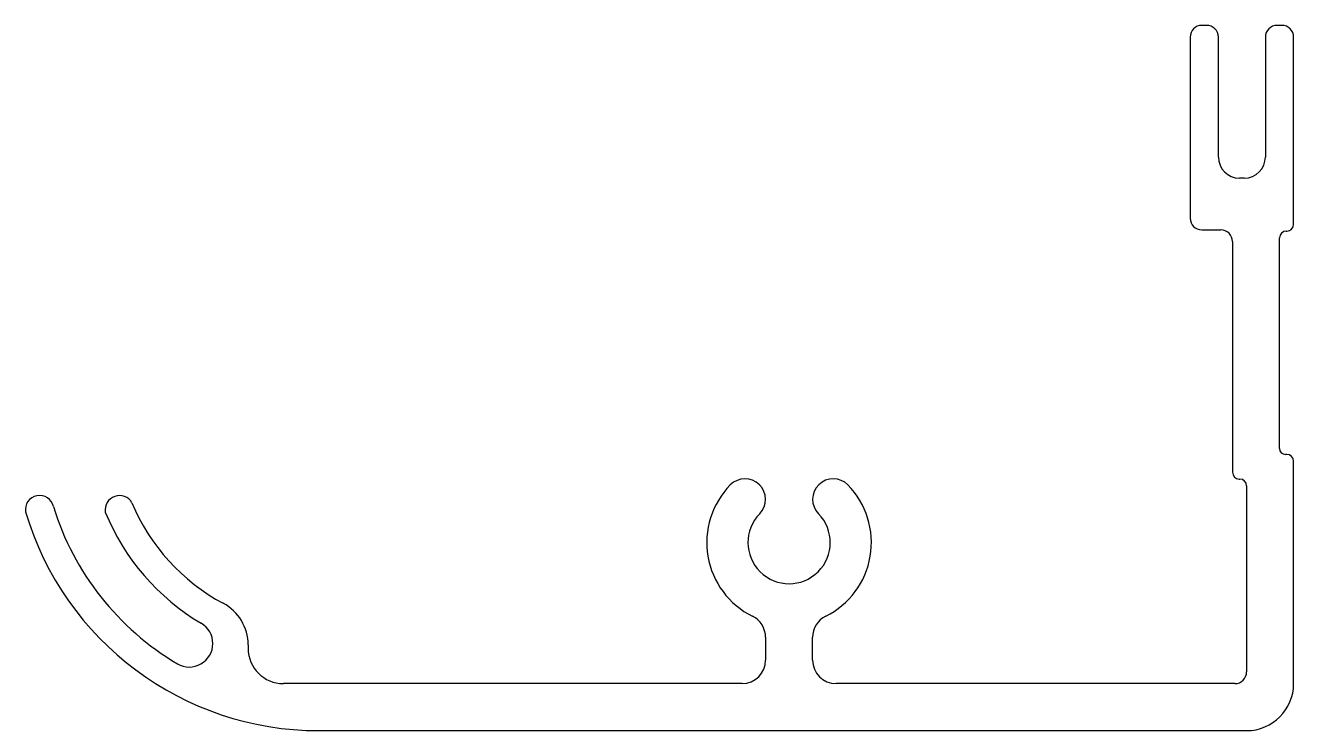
# Model space of a CAD drawing. Extents: x 555.3 to 609.2, y 571.6 to 601.6.
import ezdxf

# ---------------------------------------------------------------- set-up
doc = ezdxf.new("R2010")
doc.units = 0
doc.layers.get('0').update_dxf_attribs({"linetype": 'CONTINUOUS'})

msp = doc.modelspace()

# ---------------------------------------------------------------- linework, layer by layer
at = {"color": 0}
for p, q in [((605.522, 601.641), (605.322, 601.641)), ((608.722, 601.641), (608.522, 601.641)), ((604.822, 601.141), (604.822, 593.441)), ((606.022, 596.041), (606.022, 601.141)), ((608.022, 601.141), (608.022, 596.041)), ((609.222, 593.181), (609.222, 601.141)), ((607.122, 595.141), (606.922, 595.141)), ((605.322, 592.941), (606.122, 592.941)), ((608.622, 583.641), (608.622, 592.601)), ((608.912, 592.891), (608.932, 592.891)), ((606.622, 592.441), (606.622, 582.631)), ((608.932, 583.391), (608.872, 583.391)), ((609.222, 573.641), (609.222, 583.101)), ((606.912, 582.341), (606.932, 582.341)), ((607.222, 582.051), (607.222, 574.141)), ((586.772, 575.61), (586.772, 574.641)), ((588.772, 574.641), (588.772, 575.61)), ((564.772, 575.294), (564.772, 575.141)), ((585.772, 573.641), (566.272, 573.641)), ((606.722, 573.641), (589.772, 573.641)), ((567.772, 571.641), (607.222, 571.641))]:
    msp.add_line(p, q, dxfattribs=at)
for centre, radius, start, end in [((605.322, 601.141), 0.5, 90, 180), ((605.522, 601.141), 0.5, 0, 90), ((608.522, 601.141), 0.5, 90, 180), ((608.722, 601.141), 0.5, 0, 90), ((606.922, 596.041), 0.9, 180, 270), ((607.122, 596.041), 0.9, 270, 0), ((605.322, 593.441), 0.5, 180, 270), ((608.932, 593.181), 0.29, 270, 0), ((606.122, 592.441), 0.5, 0, 90), ((608.912, 592.601), 0.29, 90, 180), ((608.872, 583.641), 0.25, 180, 270), ((608.932, 583.101), 0.29, 0, 90), ((585.897, 581.478), 0.875, 315.5847, 135.5847), ((589.647, 581.478), 0.875, 44.4153, 224.4153), ((606.912, 582.631), 0.29, 180, 270), ((587.772, 579.641), 3.5, 135.5847, 243.6122), ((587.772, 579.641), 3.5, 296.3878, 44.4153), ((606.932, 582.051), 0.29, 0, 90), ((555.905, 581.041), 0.604, 12.2397, 189.2484), ((559.305, 581.028), 0.611, 30.2714, 188.8286), ((567.772, 584.641), 8.6, 202.5964, 241.8554), ((567.772, 584.641), 13, 196.523, 270), ((567.772, 584.641), 11.8, 197.113, 239.3855), ((567.772, 584.641), 9.8, 202.223, 239.3855), ((587.772, 579.641), 1.75, 135.5847, 44.4153), ((562.772, 575.294), 2, 360, 61.8554), ((585.772, 575.61), 1, 0, 63.6122), ((589.772, 575.61), 1, 116.3878, 180), ((562.272, 575.346), 1, 0, 59.3855), ((562.272, 575.346), 1, 239.3855, 360), ((566.272, 575.141), 1.5, 180, 270), ((585.772, 574.641), 1, 270, 0), ((589.772, 574.641), 1, 180, 270), ((606.722, 574.141), 0.5, 270, 0), ((607.222, 573.641), 2, 270, 0)]:
    msp.add_arc(centre, radius, start, end, dxfattribs=at)

doc.saveas('drawing.dxf')
